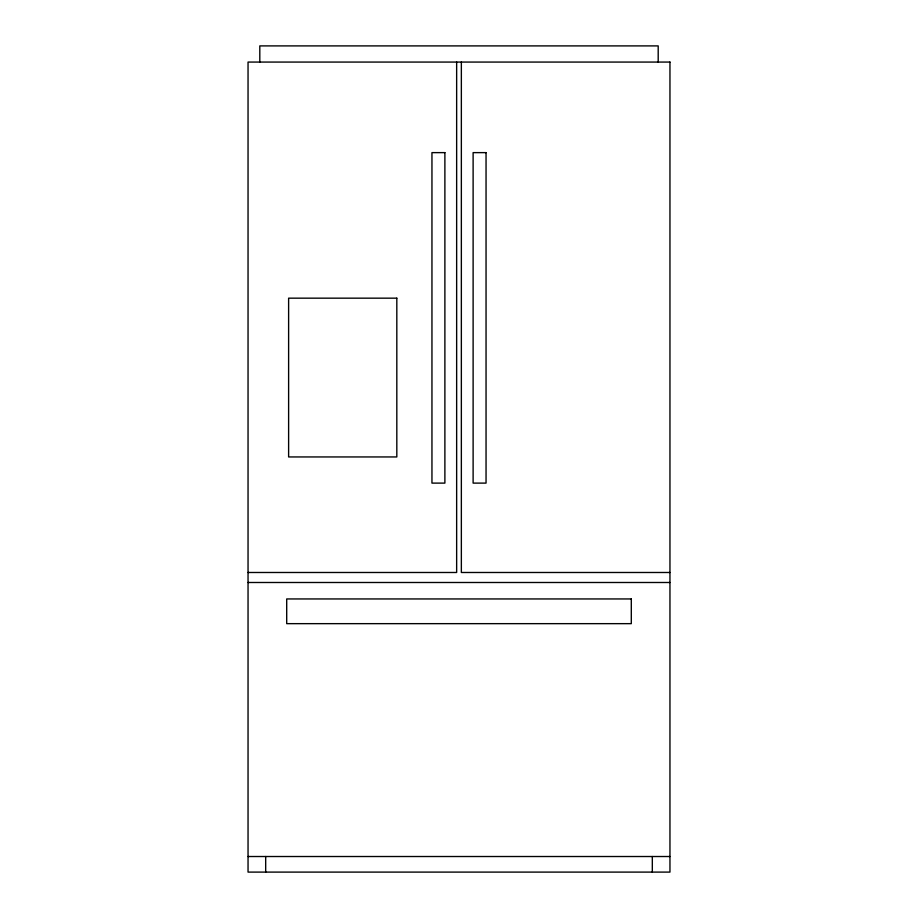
<?xml version="1.0" encoding="UTF-8"?>
<svg xmlns="http://www.w3.org/2000/svg" width="918" height="918" viewBox="0 0 918 918"><rect width="100%" height="100%" fill="white"/><g stroke="black" fill="none" stroke-linecap="round" stroke-linejoin="round"><path stroke-width="1.38" d="M248.044 572.488L456.648 572.488L456.648 62.068M669.956 572.488L461.352 572.488L461.352 62.068M248.044 582.494L669.956 582.494M248.044 856.517L669.956 856.517M658.195 62.068L658.195 45.9L259.805 45.9L259.805 62.068M652.319 856.517L652.319 872.1M265.681 856.517L265.681 872.1M669.956 62.068L248.044 62.068L248.044 872.1L669.956 872.1L669.956 62.068M444.886 152.629L431.953 152.629L431.953 483.109L444.886 483.109L444.886 152.629M486.047 152.629L473.114 152.629L473.114 483.109L486.047 483.109L486.047 152.629M396.817 298.166L288.619 298.166L288.619 456.946L396.817 456.946L396.817 298.166M631.297 598.949L286.703 598.949L286.703 623.655L631.297 623.655L631.297 598.949"/></g></svg>
